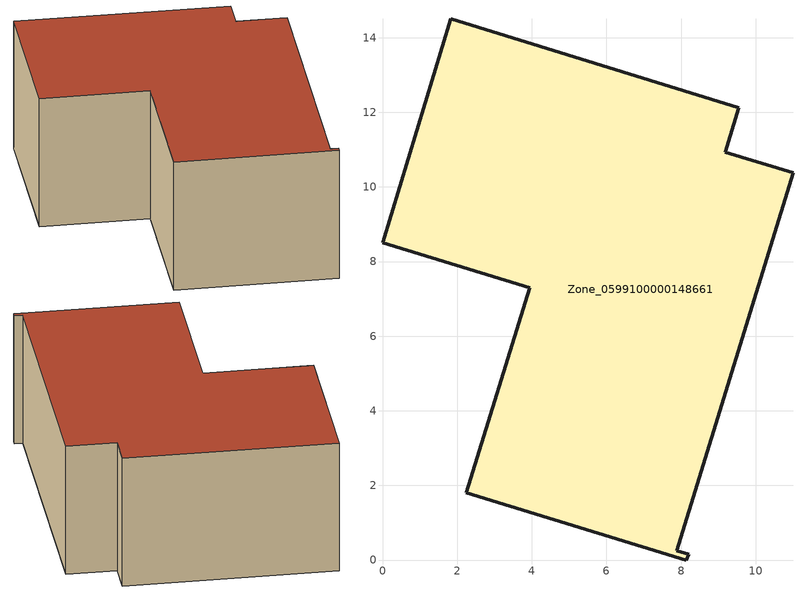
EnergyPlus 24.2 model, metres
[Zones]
Zone_0599100000148661
 floor ground (C_G): 3.94,7.29 0,8.51 1.83,14.5 9.54,12.12 9.18,10.93 11,10.38 7.89,0.25 8.2,0.16 8.14,0 2.25,1.8 z0
 wall outside (C_F): 7.89,0.25 11,10.38 9.18,10.93 9.54,12.12 1.83,14.5 0,8.51 3.94,7.29 2.25,1.8 8.14,0 8.2,0.16 7.89,0.25 z0:5.3
 roof outside (C_R): 11,10.38 9.18,10.93 9.54,12.12 1.83,14.5 0,8.51 3.94,7.29 2.25,1.8 8.14,0 8.2,0.16 7.89,0.25 z5.3
[BUILDING]
Pand.0599100000148661: North Axis=0; Terrain=City; Loads Convergence Tolerance Value=0.04; Temperature Convergence Tolerance Value=0.4; Solar Distribution=FullExterior; Maximum Number of Warmup Days=25; Minimum Number of Warmup Days=1
[Site:Location]
Rotterdam.The.Hague.AP_ZH_NLD Design_Conditions: Latitude=51.96; Longitude=4.45; Time Zone=1; Elevation=-4.5
[SITE:GROUNDTEMPERATURE:BUILDINGSURFACE]
18, 18, 18, 18, 18, 18, 18, 18, 18, 18, 18, 18
[MATERIAL] Thermal Absorptance=0.9; Solar Absorptance=0.7; Visible Absorptance=0.7
Name | Roughness | Thickness | Conductivity | Density | Specific Heat
G.TI.1975-1991 | MediumSmooth | 0.15 | 0.288461 | 540 | 1210
F.TI.1975-1991 | Rough | 0.3 | 0.230769 | 1920 | 840
R.TI.1975-1991 | MediumRough | 0.2 | 0.153846 | 1500 | 1000
[CONSTRUCTION]
C_G: G.TI.1975-1991
C_F: F.TI.1975-1991
C_R: R.TI.1975-1991
[ZONE]
Zone_0599100000148661: Type=1; Multiplier=1; Ceiling Height=Autocalculate; Volume=Autocalculate; Floor Area=autocalculate; Part of Total Floor Area=Yes
[ZONEINFILTRATION:DESIGNFLOWRATE]
Infil_Zone_0599100000148661: Zone or ZoneList or Space or SpaceList=Zone_0599100000148661; Schedule=AlwaysOn; Design Flow Rate Calculation Method=Flow/Area; Flow Rate per Floor Area=0.003; Constant Term Coefficient=1; Temperature Term Coefficient=0; Velocity Term Coefficient=0; Velocity Squared Term Coefficient=0
[HVACTEMPLATE:ZONE:IDEALLOADSAIRSYSTEM]
Zone_0599100000148661: Maximum Heating Supply Air Temperature=50; Minimum Cooling Supply Air Temperature=13; Maximum Heating Supply Air Humidity Ratio=0.0156; Minimum Cooling Supply Air Humidity Ratio=0.0077; Heating Limit=NoLimit; Cooling Limit=NoLimit; Dehumidification Control Type=ConstantSensibleHeatRatio; Cooling Sensible Heat Ratio=0.7; Dehumidification Setpoint=60; Humidification Control Type=None; Humidification Setpoint=30; Outdoor Air Method=None; Outdoor Air Flow Rate per Person=0.00944; Outdoor Air Flow Rate per Zone Floor Area=0; Outdoor Air Flow Rate per Zone=0; Demand Controlled Ventilation Type=None; Outdoor Air Economizer Type=NoEconomizer; Heat Recovery Type=None; Sensible Heat Recovery Effectiveness=0.7; Latent Heat Recovery Effectiveness=0.65
[ZONECONTROL:THERMOSTAT]
ThermostatControl_Zone_0599100000148661: Zone or ZoneList=Zone_0599100000148661; Control Type Schedule=DualSetpointControlType; Control 1=Thermostat_Zone_0599100000148661; Temperature Difference Between Cutout And Setpoint=0
[THERMOSTATSETPOINT:DUALSETPOINT]
Thermostat_Zone_0599100000148661: Heating Setpoint Temperature Schedule=HeatingSetpoint_Zone_0599100000148661; Cooling Setpoint Temperature Schedule=CoolingSetpoint_Zone_0599100000148661
[SCHEDULE:COMPACT]
HeatingSetpoint_Zone_0599100000148661: Through: 12/31, For: AllDays, Until: 24:00, 21
CoolingSetpoint_Zone_0599100000148661: Through: 12/31, For: AllDays, Until: 24:00, 24
DualSetpointControlType: Through: 12/31, For: AllDays, Until: 24:00, 4
AlwaysOn: Through: 12/31, For: AllDays, Until: 24:00, 1
